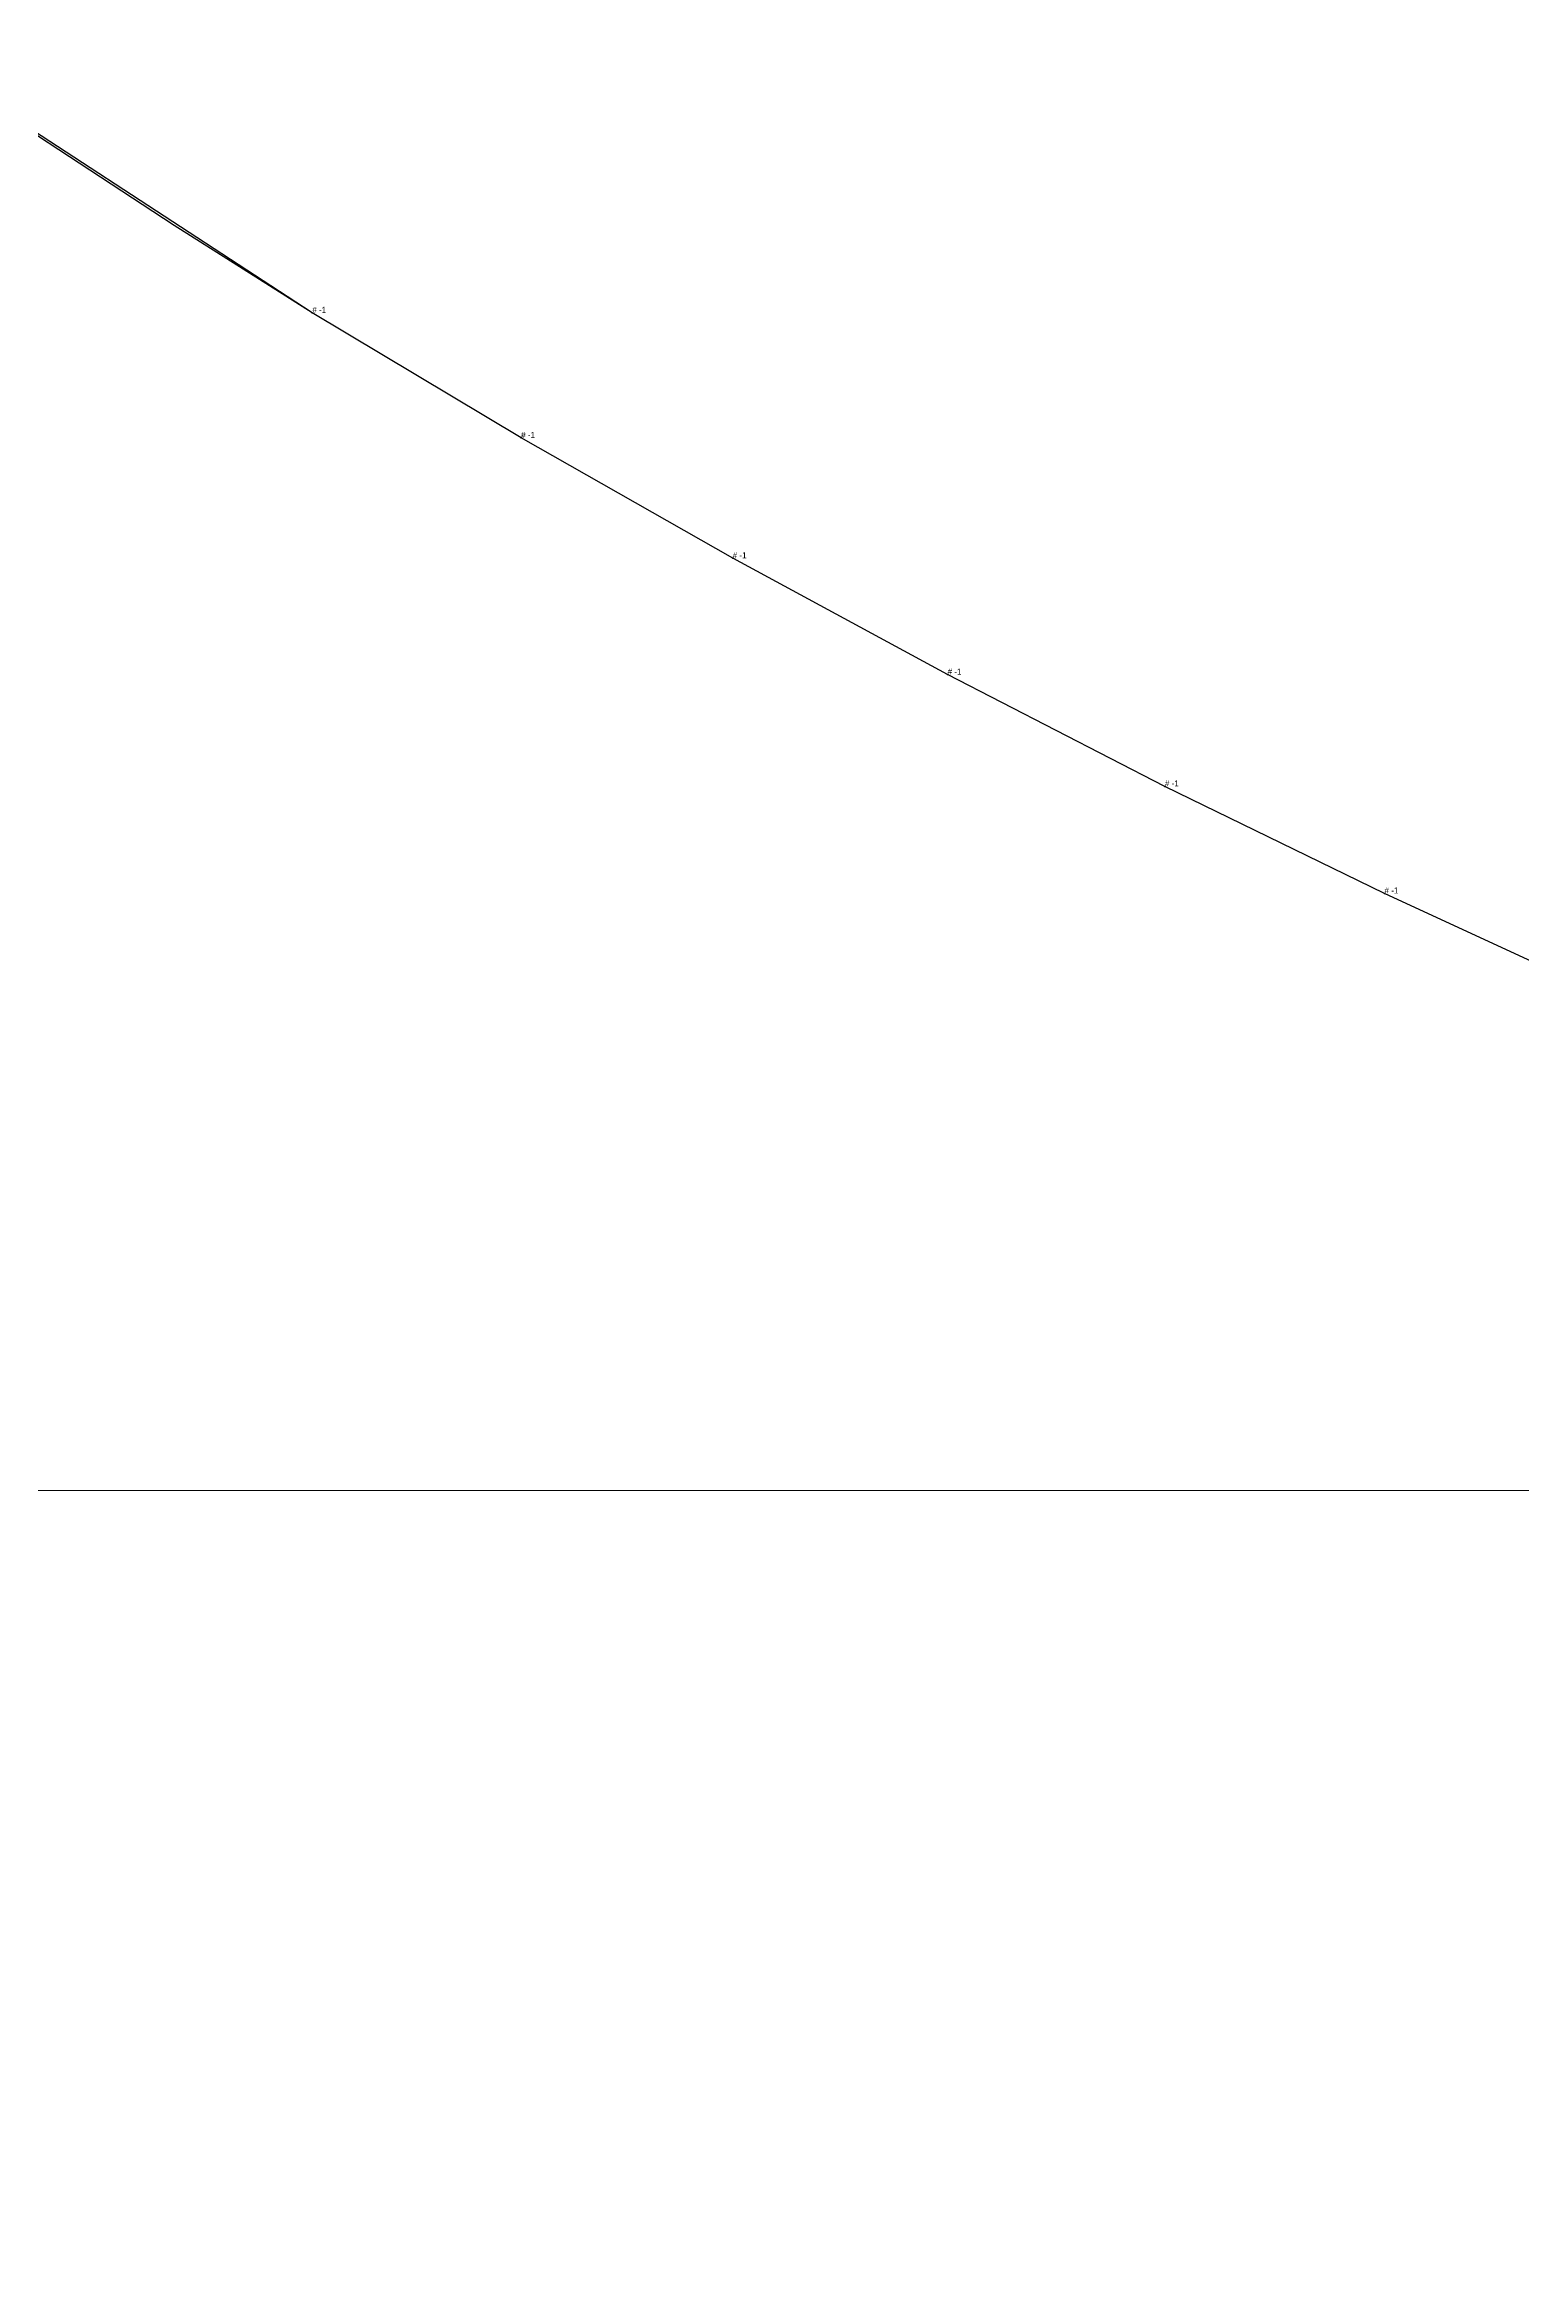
# Model space of a CAD drawing. Extents: x -890 to 8, y 0 to 1459.
# Drawn here: x -521.6 to -460.2, y 1306.1 to 1398.9 of the extents above; entities that cross this region are included whole.
import ezdxf

# ---------------------------------------------------------------- set-up
doc = ezdxf.new("R2010")
doc.units = 0

# ---------------------------------------------------------------- blocks, each defined once
blk = doc.blocks.new('7_M')
at = {"layer": '1'}
blk.add_lwpolyline([(-421.114502, 1299.471436), (-416.124329, 1308.605103), (-411.241516, 1317.782959), (-406.251221, 1326.907227), (-402.735596, 1333.103027), (-399.444611, 1338.819214), (-409.234619, 1341.529053), (-418.922119, 1344.544922), (-428.507111, 1347.884888), (-437.999329, 1351.494507), (-447.408508, 1355.328613), (-456.724915, 1359.380859), (-465.938721, 1363.626953), (-475.064697, 1368.073364), (-484.093018, 1372.718872), (-493.023712, 1377.556519), (-501.817627, 1382.552979), (-510.494415, 1387.751221), (-527.56958, 1398.89209)], dxfattribs=at)
at = {"layer": '14'}
blk.add_lwpolyline([(-421.114502, 1299.471436), (-416.124329, 1308.605103), (-411.241516, 1317.782959), (-406.251221, 1326.907227), (-402.735596, 1333.103027), (-399.444611, 1338.819214), (-409.234619, 1341.529053), (-418.922119, 1344.544922), (-428.507111, 1347.884888), (-437.999329, 1351.494507), (-447.408508, 1355.328613), (-456.724915, 1359.380859), (-465.938721, 1363.626953), (-475.064697, 1368.073364), (-484.093018, 1372.718872), (-493.023712, 1377.556519), (-501.817627, 1382.552979), (-510.494415, 1387.751221), (-527.56958, 1398.89209)], dxfattribs=at)
at = {"layer": '3'}
for p in [(-510.494415, 1387.751221), (-510.494415, 1387.751221), (-501.817627, 1382.552979), (-501.817627, 1382.552979), (-493.023712, 1377.556519), (-493.023712, 1377.556519), (-484.093018, 1372.718872), (-484.093018, 1372.718872), (-475.064697, 1368.073364), (-475.064697, 1368.073364), (-465.938721, 1363.626953), (-465.938721, 1363.626953)]:
    blk.add_point(p, dxfattribs=at)
at = {"layer": '8'}
blk.add_lwpolyline([(-399.444611, 1338.819214), (-889.718018, 1338.815796)], dxfattribs=at)
at = {"layer": '84'}
blk.add_lwpolyline([(-421.114502, 1299.471436), (-416.124329, 1308.605103), (-411.241516, 1317.782959), (-406.251221, 1326.907227), (-402.735596, 1333.103027), (-399.444611, 1338.819214), (-409.234619, 1341.529053), (-418.922119, 1344.544922), (-428.507111, 1347.884888), (-437.999329, 1351.494507), (-447.408508, 1355.328613), (-456.724915, 1359.380859), (-465.938721, 1363.626953), (-475.064697, 1368.073364), (-484.093018, 1372.718872), (-493.023712, 1377.556519), (-501.817627, 1382.552979), (-510.494415, 1387.751221), (-516.237671, 1391.385498), (-521.921082, 1395.109985)], dxfattribs=at)
at = {"layer": '87'}
blk.add_lwpolyline([(-421.114502, 1299.471436), (-416.124329, 1308.605103), (-411.241516, 1317.782959), (-406.251221, 1326.907227), (-402.735596, 1333.103027), (-399.444611, 1338.819214), (-409.234619, 1341.529053), (-418.922119, 1344.544922), (-428.507111, 1347.884888), (-437.999329, 1351.494507), (-447.408508, 1355.328613), (-456.724915, 1359.380859), (-465.938721, 1363.626953), (-475.064697, 1368.073364), (-484.093018, 1372.718872), (-493.023712, 1377.556519), (-501.817627, 1382.552979), (-510.494415, 1387.751221), (-516.237671, 1391.385498), (-521.921082, 1395.109985)], dxfattribs=at)
at = {"layer": '1'}
for p in [(-510.494415, 1387.751221), (-501.817627, 1382.552979), (-493.023712, 1377.556519), (-484.093018, 1372.718872), (-475.064697, 1368.073364), (-465.938721, 1363.626953)]:
    blk.add_text('# -1', height=0.25, dxfattribs=at).set_placement(p)
at = {"layer": '14'}
for p in [(-510.494415, 1387.751221), (-501.817627, 1382.552979), (-493.023712, 1377.556519), (-484.093018, 1372.718872), (-475.064697, 1368.073364), (-465.938721, 1363.626953)]:
    blk.add_text('# -1', height=0.25, dxfattribs=at).set_placement(p)

msp = doc.modelspace()

# ---------------------------------------------------------------- block references
at = {"layer": '1'}
msp.add_blockref('7_M', (0, 0), dxfattribs=at)

doc.saveas('drawing.dxf')
